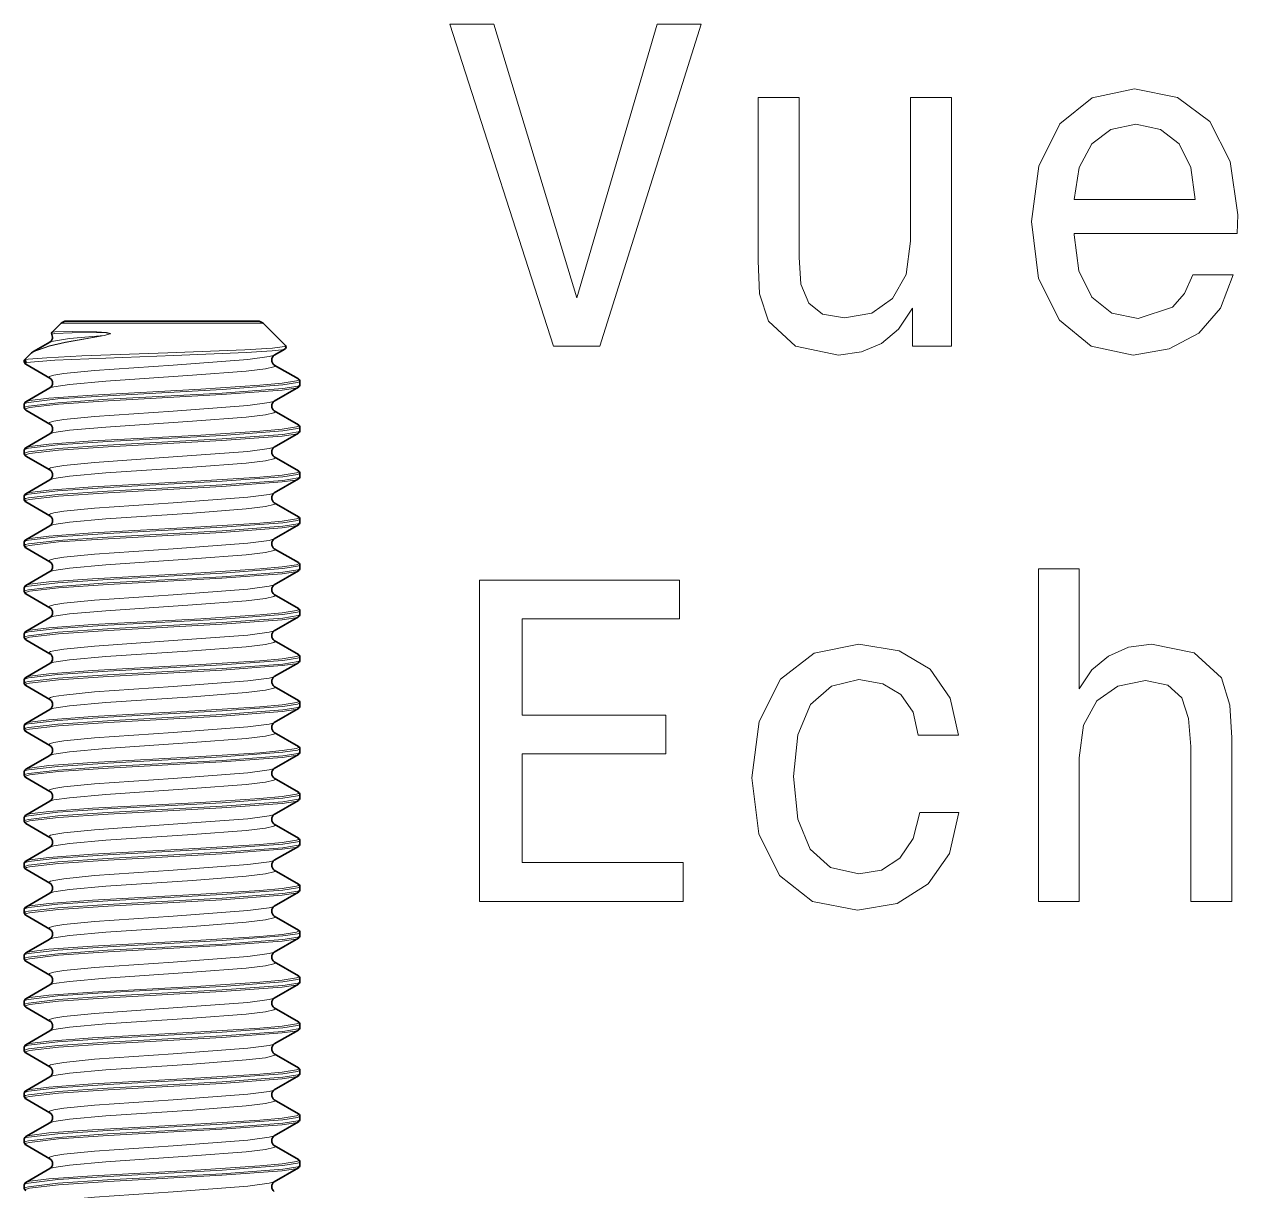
# Model space of a CAD drawing. Extents: x 327 to 941, y 153 to 765.
# Drawn here: x 565 to 578.21, y 165.99 to 178.69 of the extents above; entities that cross this region are included whole.
import ezdxf

# ---------------------------------------------------------------- set-up
doc = ezdxf.new("R2010")
doc.units = 0

msp = doc.modelspace()

# ---------------------------------------------------------------- linework, layer by layer
at = {"color": 7, "lineweight": 35, "ltscale": 0.04894}
msp.add_line((565.457, 175.458), (567.415, 175.458), dxfattribs=at)
at = {"color": 7, "lineweight": 35, "ltscale": 0.003191}
msp.add_line((567.415, 175.458), (567.543, 175.458), dxfattribs=at)
at = {"color": 7, "lineweight": 13, "ltscale": 3.12805e-05}
msp.add_line((565.3, 175.313), (565.3, 175.315), dxfattribs=at)
at = {"color": 7, "lineweight": 35, "ltscale": 0.003434}
msp.add_line((565.401, 175.434), (565.304, 175.337), dxfattribs=at)
at = {"color": 7, "lineweight": 13, "ltscale": 0.051595}
msp.add_line((565.401, 175.434), (567.465, 175.434), dxfattribs=at)
at = {"color": 7, "lineweight": 13, "ltscale": 0.003365}
msp.add_line((567.465, 175.434), (567.599, 175.434), dxfattribs=at)
at = {"color": 7, "lineweight": 35, "ltscale": 0.008616}
msp.add_line((567.599, 175.434), (567.843, 175.191), dxfattribs=at)
at = {"color": 7, "lineweight": 35, "ltscale": 0.005111}
msp.add_line((565.102, 175.127), (565.278, 175.23), dxfattribs=at)
at = {"color": 7, "lineweight": 13, "ltscale": 8.41182e-05}
msp.add_line((565.869, 175.303), (565.868, 175.3), dxfattribs=at)
at = {"color": 7, "lineweight": 35, "ltscale": 0.00255}
msp.add_line((565.072, 175.106), (565, 175.034), dxfattribs=at)
at = {"color": 7, "lineweight": 35, "ltscale": 0.00333}
msp.add_line((567.837, 175.154), (567.722, 175.087), dxfattribs=at)
at = {"color": 7, "lineweight": 35, "ltscale": 0.000492096}
msp.add_line((565, 175.034), (565, 175.014), dxfattribs=at)
at = {"color": 7, "lineweight": 35, "ltscale": 0.007572}
for p, q in [((565.016, 174.989), (565.278, 174.837)), ((565.016, 174.578), (565.278, 174.73)), ((565.016, 174.489), (565.278, 174.337)), ((565.016, 174.078), (565.278, 174.23)), ((565.016, 173.989), (565.278, 173.837)), ((565.016, 173.578), (565.278, 173.73)), ((565.016, 173.489), (565.278, 173.337)), ((565.016, 173.078), (565.278, 173.23)), ((565.016, 172.989), (565.278, 172.837)), ((565.016, 172.578), (565.278, 172.73)), ((565.016, 172.489), (565.278, 172.337)), ((565.016, 172.078), (565.278, 172.23)), ((565.016, 171.989), (565.278, 171.837)), ((565.016, 171.578), (565.278, 171.73)), ((565.016, 171.489), (565.278, 171.337)), ((565.016, 171.078), (565.278, 171.23)), ((565.016, 170.989), (565.278, 170.837)), ((565.016, 170.578), (565.278, 170.73)), ((565.016, 170.489), (565.278, 170.337)), ((565.016, 170.078), (565.278, 170.23)), ((565.016, 169.989), (565.278, 169.837)), ((565.016, 169.578), (565.278, 169.73)), ((565.016, 169.489), (565.278, 169.337)), ((565.016, 169.078), (565.278, 169.23)), ((565.016, 168.989), (565.278, 168.837)), ((565.016, 168.578), (565.278, 168.73)), ((565.016, 168.489), (565.278, 168.337)), ((565.016, 168.078), (565.278, 168.23)), ((565.016, 167.989), (565.278, 167.837)), ((565.016, 167.578), (565.278, 167.73)), ((565.016, 167.489), (565.278, 167.337)), ((565.016, 167.078), (565.278, 167.23)), ((565.016, 166.989), (565.278, 166.837)), ((565.016, 166.578), (565.278, 166.73)), ((565.016, 166.489), (565.278, 166.337)), ((565.016, 166.078), (565.278, 166.23))]:
    msp.add_line(p, q, dxfattribs=at)
at = {"color": 7, "lineweight": 35, "ltscale": 0.007571}
for p, q in [((567.984, 174.828), (567.722, 174.98)), ((567.984, 174.328), (567.722, 174.48)), ((567.984, 173.828), (567.722, 173.98)), ((567.984, 173.328), (567.722, 173.48)), ((567.984, 172.828), (567.722, 172.98)), ((567.984, 172.328), (567.722, 172.48)), ((567.984, 171.828), (567.722, 171.98)), ((567.984, 171.328), (567.722, 171.48)), ((567.984, 170.828), (567.722, 170.98)), ((567.984, 170.328), (567.722, 170.48)), ((567.984, 169.828), (567.722, 169.98)), ((567.984, 169.328), (567.722, 169.48)), ((567.984, 168.828), (567.722, 168.98)), ((567.984, 168.328), (567.722, 168.48)), ((567.984, 167.828), (567.722, 167.98)), ((567.984, 167.328), (567.722, 167.48)), ((567.984, 166.828), (567.722, 166.98)), ((567.984, 166.328), (567.722, 166.48))]:
    msp.add_line(p, q, dxfattribs=at)
at = {"color": 7, "lineweight": 35, "ltscale": 0.000986481}
for p, q in [((568, 174.803), (568, 174.764)), ((565, 174.553), (565, 174.514)), ((568, 174.303), (568, 174.264)), ((565, 174.053), (565, 174.014)), ((568, 173.803), (568, 173.764)), ((565, 173.553), (565, 173.514)), ((568, 173.303), (568, 173.264)), ((565, 173.053), (565, 173.014)), ((568, 172.803), (568, 172.764)), ((565, 172.553), (565, 172.514)), ((568, 172.303), (568, 172.264)), ((565, 172.053), (565, 172.014)), ((568, 171.803), (568, 171.764)), ((565, 171.553), (565, 171.514)), ((568, 171.303), (568, 171.264)), ((565, 171.053), (565, 171.014)), ((568, 170.803), (568, 170.764)), ((565, 170.553), (565, 170.514)), ((568, 170.303), (568, 170.264)), ((565, 170.053), (565, 170.014)), ((568, 169.803), (568, 169.764)), ((565, 169.553), (565, 169.514)), ((568, 169.303), (568, 169.264)), ((565, 169.053), (565, 169.014)), ((568, 168.803), (568, 168.764)), ((565, 168.553), (565, 168.514)), ((568, 168.303), (568, 168.264)), ((565, 168.053), (565, 168.014)), ((568, 167.803), (568, 167.764)), ((565, 167.553), (565, 167.514)), ((568, 167.303), (568, 167.264)), ((565, 167.053), (565, 167.014)), ((568, 166.803), (568, 166.764)), ((565, 166.553), (565, 166.514)), ((568, 166.303), (568, 166.264)), ((565, 166.053), (565, 166.014))]:
    msp.add_line(p, q, dxfattribs=at)
at = {"color": 7, "lineweight": 35, "ltscale": 0.00757}
for p, q in [((567.984, 174.739), (567.722, 174.587)), ((567.984, 174.239), (567.722, 174.087)), ((567.984, 173.739), (567.722, 173.587)), ((567.984, 173.239), (567.722, 173.087)), ((567.984, 172.739), (567.722, 172.587)), ((567.984, 172.239), (567.722, 172.087)), ((567.984, 171.739), (567.722, 171.587)), ((567.984, 171.239), (567.722, 171.087)), ((567.984, 170.739), (567.722, 170.587)), ((567.984, 170.239), (567.722, 170.087)), ((567.984, 169.739), (567.722, 169.587)), ((567.984, 169.239), (567.722, 169.087)), ((567.984, 168.739), (567.722, 168.587)), ((567.984, 168.239), (567.722, 168.087)), ((567.984, 167.739), (567.722, 167.587)), ((567.984, 167.239), (567.722, 167.087)), ((567.984, 166.739), (567.722, 166.587)), ((567.984, 166.239), (567.722, 166.087))]:
    msp.add_line(p, q, dxfattribs=at)
at = {"color": 7, "lineweight": 13}
for points in [[(571.892, 178.69), (571.014, 175.71), (570.112, 178.69), (569.632, 178.69), (570.762, 175.185), (571.266, 175.185), (572.371, 178.69)], [(576.431, 176.411), (578.206, 176.411), (578.211, 176.617), (578.13, 177.197), (577.908, 177.631), (577.555, 177.893), (577.086, 177.989), (576.627, 177.888), (576.274, 177.606), (576.047, 177.147), (575.967, 176.542), (576.042, 175.922), (576.269, 175.468), (576.617, 175.185), (577.071, 175.089), (577.465, 175.155), (577.787, 175.326), (578.024, 175.599), (578.16, 175.962), (577.722, 175.962), (577.631, 175.76), (577.5, 175.609), (577.127, 175.488), (576.839, 175.543), (576.622, 175.72), (576.481, 176.007), (576.431, 176.396)], [(575.094, 177.893), (574.65, 177.893), (574.65, 176.33), (574.6, 175.967), (574.454, 175.705), (574.227, 175.543), (573.929, 175.493), (573.692, 175.533), (573.541, 175.654), (573.455, 175.861), (573.435, 176.154), (573.435, 177.893), (572.991, 177.893), (572.991, 176.113), (573.006, 175.755), (573.102, 175.458), (573.395, 175.185), (573.864, 175.089), (574.116, 175.125), (574.333, 175.215), (574.519, 175.372), (574.671, 175.599), (574.671, 175.185), (575.094, 175.185)], [(576.431, 176.784), (576.486, 177.132), (576.622, 177.389), (576.829, 177.545), (577.101, 177.601), (577.369, 177.545), (577.575, 177.389), (577.702, 177.132), (577.747, 176.784)], [(576.042, 169.138), (576.486, 169.138), (576.486, 170.702), (576.531, 171.06), (576.678, 171.322), (576.905, 171.483), (577.207, 171.544), (577.449, 171.494), (577.601, 171.357), (577.676, 171.13), (577.702, 170.828), (577.702, 169.138), (578.145, 169.138), (578.145, 170.919), (578.125, 171.277), (578.034, 171.574), (577.737, 171.847), (577.273, 171.942), (577.021, 171.907), (576.804, 171.811), (576.622, 171.66), (576.486, 171.453), (576.486, 172.759), (576.042, 172.759)], [(569.955, 169.138), (572.174, 169.138), (572.174, 169.562), (570.419, 169.562), (570.419, 170.747), (571.983, 170.747), (571.983, 171.166), (570.419, 171.166), (570.419, 172.215), (572.134, 172.215), (572.134, 172.638), (569.955, 172.638)], [(574.731, 170.949), (575.17, 170.949), (575.079, 171.352), (574.862, 171.67), (574.524, 171.867), (574.086, 171.942), (573.601, 171.842), (573.233, 171.559), (573.001, 171.1), (572.921, 170.485), (572.996, 169.875), (573.223, 169.421), (573.581, 169.138), (574.07, 169.043), (574.504, 169.118), (574.842, 169.33), (575.074, 169.663), (575.175, 170.107), (574.751, 170.107), (574.676, 169.824), (574.534, 169.612), (574.333, 169.481), (574.086, 169.441), (573.778, 169.507), (573.556, 169.708), (573.42, 170.036), (573.374, 170.5), (573.42, 170.954), (573.561, 171.282), (573.788, 171.483), (574.086, 171.554), (574.348, 171.509), (574.544, 171.393), (574.676, 171.201)]]:
    msp.add_lwpolyline(points, close=True, dxfattribs=at)
for points in [[(565.3, 175.315), (565.301, 175.315), (565.304, 175.317), (565.329, 175.322), (565.521, 175.332)], [(565.304, 175.337), (565.308, 175.339), (565.331, 175.342), (565.526, 175.346)], [(565.521, 175.332), (565.787, 175.333), (565.892, 175.329), (565.936, 175.321), (565.936, 175.32), (565.936, 175.319), (565.936, 175.318), (565.869, 175.303)], [(565.526, 175.346), (565.79, 175.341), (565.894, 175.333), (565.937, 175.322), (565.936, 175.318), (565.868, 175.3)], [(565.868, 175.3), (565.446, 175.225), (565.272, 175.185), (565.097, 175.124), (565.072, 175.106)], [(565.869, 175.303), (565.45, 175.228), (565.276, 175.189), (565.102, 175.127)], [(565.869, 175.303), (565.493, 175.27), (565.296, 175.237), (565.278, 175.23)], [(567.843, 175.191), (567.844, 175.189), (567.844, 175.188), (567.842, 175.186), (567.833, 175.182), (567.701, 175.165)], [(567.701, 175.165), (567.4, 175.147), (566.564, 175.114), (565.626, 175.079), (565.245, 175.06), (565.041, 175.043), (565.009, 175.037), (565.001, 175.034)], [(567.698, 175.134), (567.415, 175.117), (566.629, 175.085), (565.333, 175.033), (565.025, 175.008)], [(567.722, 175.087), (567.709, 175.082), (567.667, 175.071), (567.435, 175.04), (566.62, 174.979), (565.763, 174.92), (565.43, 174.887), (565.321, 174.869), (565.287, 174.859), (565.276, 174.854), (565.273, 174.85), (565.271, 174.849), (565.271, 174.846)], [(567.729, 174.971), (567.728, 174.967), (567.726, 174.965), (567.717, 174.96), (567.626, 174.938), (567.415, 174.913), (566.832, 174.868), (565.887, 174.805), (565.491, 174.769), (565.32, 174.744), (565.278, 174.73)], [(567.807, 174.781), (567.964, 174.806), (567.985, 174.814), (567.989, 174.817), (567.99, 174.819), (567.99, 174.821)], [(567.816, 174.763), (567.974, 174.788), (567.995, 174.797), (567.999, 174.8), (568, 174.801), (568, 174.803)], [(565, 174.553), (565.001, 174.555), (565.002, 174.557), (565.005, 174.56), (565.014, 174.564), (565.045, 174.573), (565.365, 174.61), (565.908, 174.646), (567.156, 174.714), (567.816, 174.763)], [(565, 174.514), (565.001, 174.516), (565.002, 174.517), (565.005, 174.52), (565.014, 174.525), (565.045, 174.533), (565.364, 174.57), (565.907, 174.607), (567.155, 174.675), (567.816, 174.724)], [(565.01, 174.497), (565.011, 174.499), (565.012, 174.5), (565.015, 174.503), (565.024, 174.507), (565.055, 174.516), (565.372, 174.553), (565.912, 174.589), (567.152, 174.658), (567.808, 174.707)], [(565.016, 174.578), (565.027, 174.583), (565.062, 174.592), (565.268, 174.618), (565.744, 174.653), (566.922, 174.718), (567.565, 174.759), (567.807, 174.781)], [(567.984, 174.739), (567.951, 174.728), (567.808, 174.707)], [(568, 174.764), (568, 174.762), (567.998, 174.76), (567.994, 174.757), (567.981, 174.751), (567.816, 174.724)], [(567.722, 174.587), (567.709, 174.582), (567.667, 174.571), (567.435, 174.54), (566.62, 174.479), (565.763, 174.42), (565.43, 174.387), (565.321, 174.369), (565.287, 174.359), (565.276, 174.354), (565.273, 174.35), (565.271, 174.349), (565.271, 174.346)], [(567.729, 174.471), (567.728, 174.467), (567.726, 174.465), (567.717, 174.46), (567.626, 174.438), (567.415, 174.413), (566.832, 174.368), (565.887, 174.305), (565.491, 174.269), (565.32, 174.244), (565.278, 174.23)], [(565, 174.053), (565.001, 174.055), (565.002, 174.057), (565.005, 174.06), (565.014, 174.064), (565.045, 174.073), (565.365, 174.11), (565.908, 174.146), (567.156, 174.214), (567.816, 174.263)], [(565.016, 174.078), (565.027, 174.083), (565.062, 174.092), (565.268, 174.118), (565.744, 174.153), (566.922, 174.218), (567.565, 174.259), (567.807, 174.281)], [(567.807, 174.281), (567.964, 174.306), (567.985, 174.314), (567.989, 174.317), (567.99, 174.319), (567.99, 174.321)], [(567.816, 174.263), (567.974, 174.288), (567.995, 174.297), (567.999, 174.3), (568, 174.301), (568, 174.303)], [(568, 174.264), (568, 174.262), (567.998, 174.26), (567.994, 174.257), (567.981, 174.251), (567.816, 174.224)], [(565, 174.014), (565.001, 174.016), (565.002, 174.017), (565.005, 174.02), (565.014, 174.025), (565.045, 174.033), (565.364, 174.07), (565.907, 174.107), (567.155, 174.175), (567.816, 174.224)], [(565.01, 173.997), (565.011, 173.999), (565.012, 174), (565.015, 174.003), (565.024, 174.007), (565.055, 174.016), (565.372, 174.053), (565.912, 174.089), (567.152, 174.158), (567.808, 174.207)], [(567.984, 174.239), (567.951, 174.228), (567.808, 174.207)], [(567.722, 174.087), (567.709, 174.082), (567.667, 174.071), (567.435, 174.04), (566.62, 173.979), (565.763, 173.92), (565.43, 173.887), (565.321, 173.869), (565.287, 173.859), (565.276, 173.854), (565.273, 173.85), (565.271, 173.849), (565.271, 173.846)], [(567.729, 173.971), (567.728, 173.967), (567.726, 173.965), (567.717, 173.96), (567.626, 173.938), (567.415, 173.913), (566.832, 173.868), (565.887, 173.805), (565.491, 173.769), (565.32, 173.744), (565.278, 173.73)], [(565, 173.553), (565.001, 173.555), (565.002, 173.557), (565.005, 173.56), (565.014, 173.564), (565.045, 173.573), (565.365, 173.61), (565.908, 173.646), (567.156, 173.714), (567.816, 173.763)], [(565.016, 173.578), (565.027, 173.583), (565.062, 173.592), (565.268, 173.618), (565.744, 173.653), (566.922, 173.718), (567.565, 173.759), (567.807, 173.781)], [(567.807, 173.781), (567.964, 173.806), (567.985, 173.814), (567.989, 173.817), (567.99, 173.819), (567.99, 173.821)], [(567.984, 173.739), (567.951, 173.728), (567.808, 173.707)], [(567.816, 173.763), (567.974, 173.788), (567.995, 173.797), (567.999, 173.8), (568, 173.801), (568, 173.803)], [(568, 173.764), (568, 173.762), (567.998, 173.76), (567.994, 173.757), (567.981, 173.751), (567.816, 173.724)], [(565, 173.514), (565.001, 173.516), (565.002, 173.517), (565.005, 173.52), (565.014, 173.525), (565.045, 173.533), (565.364, 173.57), (565.907, 173.607), (567.155, 173.675), (567.816, 173.724)], [(565.01, 173.497), (565.011, 173.499), (565.012, 173.5), (565.015, 173.503), (565.024, 173.507), (565.055, 173.516), (565.372, 173.553), (565.912, 173.589), (567.152, 173.658), (567.808, 173.707)], [(567.722, 173.587), (567.709, 173.582), (567.667, 173.571), (567.435, 173.54), (566.62, 173.479), (565.763, 173.42), (565.43, 173.387), (565.321, 173.369), (565.287, 173.359), (565.276, 173.354), (565.273, 173.35), (565.271, 173.349), (565.271, 173.346)], [(567.729, 173.471), (567.728, 173.467), (567.726, 173.465), (567.717, 173.46), (567.626, 173.438), (567.415, 173.413), (566.832, 173.368), (565.887, 173.305), (565.491, 173.269), (565.32, 173.244), (565.278, 173.23)], [(565, 173.053), (565.001, 173.055), (565.002, 173.057), (565.005, 173.06), (565.014, 173.064), (565.045, 173.073), (565.365, 173.11), (565.908, 173.146), (567.156, 173.214), (567.816, 173.263)], [(565, 173.014), (565.001, 173.016), (565.002, 173.017), (565.005, 173.02), (565.014, 173.025), (565.045, 173.033), (565.364, 173.07), (565.907, 173.107), (567.155, 173.175), (567.816, 173.224)], [(565.01, 172.997), (565.011, 172.999), (565.012, 173), (565.015, 173.003), (565.024, 173.007), (565.055, 173.016), (565.372, 173.053), (565.912, 173.089), (567.152, 173.158), (567.808, 173.207)], [(565.016, 173.078), (565.027, 173.083), (565.062, 173.092), (565.268, 173.118), (565.744, 173.153), (566.922, 173.218), (567.565, 173.259), (567.807, 173.281)], [(567.807, 173.281), (567.964, 173.306), (567.985, 173.314), (567.989, 173.317), (567.99, 173.319), (567.99, 173.321)], [(567.984, 173.239), (567.951, 173.228), (567.808, 173.207)], [(567.816, 173.263), (567.974, 173.288), (567.995, 173.297), (567.999, 173.3), (568, 173.301), (568, 173.303)], [(568, 173.264), (568, 173.262), (567.998, 173.26), (567.994, 173.257), (567.981, 173.251), (567.816, 173.224)], [(567.722, 173.087), (567.709, 173.082), (567.667, 173.071), (567.435, 173.04), (566.62, 172.979), (565.763, 172.92), (565.43, 172.887), (565.321, 172.869), (565.287, 172.859), (565.276, 172.854), (565.273, 172.85), (565.271, 172.849), (565.271, 172.846)], [(567.729, 172.971), (567.728, 172.967), (567.726, 172.965), (567.717, 172.96), (567.626, 172.938), (567.415, 172.913), (566.832, 172.868), (565.887, 172.805), (565.491, 172.769), (565.32, 172.744), (565.278, 172.73)], [(567.807, 172.781), (567.964, 172.806), (567.985, 172.814), (567.989, 172.817), (567.99, 172.819), (567.99, 172.821)], [(567.816, 172.763), (567.974, 172.788), (567.995, 172.797), (567.999, 172.8), (568, 172.801), (568, 172.803)], [(565, 172.553), (565.001, 172.555), (565.002, 172.557), (565.005, 172.56), (565.014, 172.564), (565.045, 172.573), (565.365, 172.61), (565.908, 172.646), (567.156, 172.714), (567.816, 172.763)], [(565, 172.514), (565.001, 172.516), (565.002, 172.517), (565.005, 172.52), (565.014, 172.525), (565.045, 172.533), (565.364, 172.57), (565.907, 172.607), (567.155, 172.675), (567.816, 172.724)], [(565.01, 172.497), (565.011, 172.499), (565.012, 172.5), (565.015, 172.503), (565.024, 172.507), (565.055, 172.516), (565.372, 172.553), (565.912, 172.589), (567.152, 172.658), (567.808, 172.707)], [(565.016, 172.578), (565.027, 172.583), (565.062, 172.592), (565.268, 172.618), (565.744, 172.653), (566.922, 172.718), (567.565, 172.759), (567.807, 172.781)], [(567.984, 172.739), (567.951, 172.728), (567.808, 172.707)], [(568, 172.764), (568, 172.762), (567.998, 172.76), (567.994, 172.757), (567.981, 172.751), (567.816, 172.724)], [(567.722, 172.587), (567.709, 172.582), (567.667, 172.571), (567.435, 172.54), (566.62, 172.479), (565.763, 172.42), (565.43, 172.387), (565.321, 172.369), (565.287, 172.359), (565.276, 172.354), (565.273, 172.35), (565.271, 172.349), (565.271, 172.346)], [(567.729, 172.471), (567.728, 172.467), (567.726, 172.465), (567.717, 172.46), (567.626, 172.438), (567.415, 172.413), (566.832, 172.368), (565.887, 172.305), (565.491, 172.269), (565.32, 172.244), (565.278, 172.23)], [(565.016, 172.078), (565.027, 172.083), (565.062, 172.092), (565.268, 172.118), (565.744, 172.153), (566.922, 172.218), (567.565, 172.259), (567.807, 172.281)], [(567.807, 172.281), (567.964, 172.306), (567.985, 172.314), (567.989, 172.317), (567.99, 172.319), (567.99, 172.321)], [(567.816, 172.263), (567.974, 172.288), (567.995, 172.297), (567.999, 172.3), (568, 172.301), (568, 172.303)], [(565, 172.053), (565.001, 172.055), (565.002, 172.057), (565.005, 172.06), (565.014, 172.064), (565.045, 172.073), (565.365, 172.11), (565.908, 172.146), (567.156, 172.214), (567.816, 172.263)], [(565, 172.014), (565.001, 172.016), (565.002, 172.017), (565.005, 172.02), (565.014, 172.025), (565.045, 172.033), (565.364, 172.07), (565.907, 172.107), (567.155, 172.175), (567.816, 172.224)], [(565.01, 171.997), (565.011, 171.999), (565.012, 172), (565.015, 172.003), (565.024, 172.007), (565.055, 172.016), (565.372, 172.053), (565.912, 172.089), (567.152, 172.158), (567.808, 172.207)], [(567.984, 172.239), (567.951, 172.228), (567.808, 172.207)], [(568, 172.264), (568, 172.262), (567.998, 172.26), (567.994, 172.257), (567.981, 172.251), (567.816, 172.224)], [(567.722, 172.087), (567.709, 172.082), (567.667, 172.071), (567.435, 172.04), (566.62, 171.979), (565.763, 171.92), (565.43, 171.887), (565.321, 171.869), (565.287, 171.859), (565.276, 171.854), (565.273, 171.85), (565.271, 171.849), (565.271, 171.846)], [(567.729, 171.971), (567.728, 171.967), (567.726, 171.965), (567.717, 171.96), (567.626, 171.938), (567.415, 171.913), (566.832, 171.868), (565.887, 171.805), (565.491, 171.769), (565.32, 171.744), (565.278, 171.73)], [(565, 171.553), (565.001, 171.555), (565.002, 171.557), (565.005, 171.56), (565.014, 171.564), (565.045, 171.573), (565.365, 171.61), (565.908, 171.646), (567.156, 171.714), (567.816, 171.763)], [(565.016, 171.578), (565.027, 171.583), (565.062, 171.592), (565.268, 171.618), (565.744, 171.653), (566.922, 171.718), (567.565, 171.759), (567.807, 171.781)], [(567.807, 171.781), (567.964, 171.806), (567.985, 171.814), (567.989, 171.817), (567.99, 171.819), (567.99, 171.821)], [(567.816, 171.763), (567.974, 171.788), (567.995, 171.797), (567.999, 171.8), (568, 171.801), (568, 171.803)], [(568, 171.764), (568, 171.762), (567.998, 171.76), (567.994, 171.757), (567.981, 171.751), (567.816, 171.724)], [(565, 171.514), (565.001, 171.516), (565.002, 171.517), (565.005, 171.52), (565.014, 171.525), (565.045, 171.533), (565.364, 171.57), (565.907, 171.607), (567.155, 171.675), (567.816, 171.724)], [(565.01, 171.497), (565.011, 171.499), (565.012, 171.5), (565.015, 171.503), (565.024, 171.507), (565.055, 171.516), (565.372, 171.553), (565.912, 171.589), (567.152, 171.658), (567.808, 171.707)], [(567.984, 171.739), (567.951, 171.728), (567.808, 171.707)], [(567.722, 171.587), (567.709, 171.582), (567.667, 171.571), (567.435, 171.54), (566.62, 171.479), (565.763, 171.42), (565.43, 171.387), (565.321, 171.369), (565.287, 171.359), (565.276, 171.354), (565.273, 171.35), (565.271, 171.349), (565.271, 171.346)], [(567.729, 171.471), (567.728, 171.467), (567.726, 171.465), (567.717, 171.46), (567.626, 171.438), (567.415, 171.413), (566.832, 171.368), (565.887, 171.305), (565.491, 171.269), (565.32, 171.244), (565.278, 171.23)], [(565, 171.053), (565.001, 171.055), (565.002, 171.057), (565.005, 171.06), (565.014, 171.064), (565.045, 171.073), (565.365, 171.11), (565.908, 171.146), (567.156, 171.214), (567.816, 171.263)], [(565, 171.014), (565.001, 171.016), (565.002, 171.017), (565.005, 171.02), (565.014, 171.025), (565.045, 171.033), (565.364, 171.07), (565.907, 171.107), (567.155, 171.175), (567.816, 171.224)], [(565.016, 171.078), (565.027, 171.083), (565.062, 171.092), (565.268, 171.118), (565.744, 171.153), (566.922, 171.218), (567.565, 171.259), (567.807, 171.281)], [(567.807, 171.281), (567.964, 171.306), (567.985, 171.314), (567.989, 171.317), (567.99, 171.319), (567.99, 171.321)], [(567.984, 171.239), (567.951, 171.228), (567.808, 171.207)], [(567.816, 171.263), (567.974, 171.288), (567.995, 171.297), (567.999, 171.3), (568, 171.301), (568, 171.303)], [(568, 171.264), (568, 171.262), (567.998, 171.26), (567.994, 171.257), (567.981, 171.251), (567.816, 171.224)], [(565.01, 170.997), (565.011, 170.999), (565.012, 171), (565.015, 171.003), (565.024, 171.007), (565.055, 171.016), (565.372, 171.053), (565.912, 171.089), (567.152, 171.158), (567.808, 171.207)], [(567.722, 171.087), (567.709, 171.082), (567.667, 171.071), (567.435, 171.04), (566.62, 170.979), (565.763, 170.92), (565.43, 170.887), (565.321, 170.869), (565.287, 170.859), (565.276, 170.854), (565.273, 170.85), (565.271, 170.849), (565.271, 170.846)], [(567.729, 170.971), (567.728, 170.967), (567.726, 170.965), (567.717, 170.96), (567.626, 170.938), (567.415, 170.913), (566.832, 170.868), (565.887, 170.805), (565.491, 170.769), (565.32, 170.744), (565.278, 170.73)], [(567.807, 170.781), (567.964, 170.806), (567.985, 170.814), (567.989, 170.817), (567.99, 170.819), (567.99, 170.821)], [(565, 170.553), (565.001, 170.555), (565.002, 170.557), (565.005, 170.56), (565.014, 170.564), (565.045, 170.573), (565.365, 170.61), (565.908, 170.646), (567.156, 170.714), (567.816, 170.763)], [(565, 170.514), (565.001, 170.516), (565.002, 170.517), (565.005, 170.52), (565.014, 170.525), (565.045, 170.533), (565.364, 170.57), (565.907, 170.607), (567.155, 170.675), (567.816, 170.724)], [(565.01, 170.497), (565.011, 170.499), (565.012, 170.5), (565.015, 170.503), (565.024, 170.507), (565.055, 170.516), (565.372, 170.553), (565.912, 170.589), (567.152, 170.658), (567.808, 170.707)], [(565.016, 170.578), (565.027, 170.583), (565.062, 170.592), (565.268, 170.618), (565.744, 170.653), (566.922, 170.718), (567.565, 170.759), (567.807, 170.781)], [(567.984, 170.739), (567.951, 170.728), (567.808, 170.707)], [(567.816, 170.763), (567.974, 170.788), (567.995, 170.797), (567.999, 170.8), (568, 170.801), (568, 170.803)], [(568, 170.764), (568, 170.762), (567.998, 170.76), (567.994, 170.757), (567.981, 170.751), (567.816, 170.724)], [(567.722, 170.587), (567.709, 170.582), (567.667, 170.571), (567.435, 170.54), (566.62, 170.479), (565.763, 170.42), (565.43, 170.387), (565.321, 170.369), (565.287, 170.359), (565.276, 170.354), (565.273, 170.35), (565.271, 170.349), (565.271, 170.346)], [(567.729, 170.471), (567.728, 170.467), (567.726, 170.465), (567.717, 170.46), (567.626, 170.438), (567.415, 170.413), (566.832, 170.368), (565.887, 170.305), (565.491, 170.269), (565.32, 170.244), (565.278, 170.23)], [(567.807, 170.281), (567.964, 170.306), (567.985, 170.314), (567.989, 170.317), (567.99, 170.319), (567.99, 170.321)], [(567.816, 170.263), (567.974, 170.288), (567.995, 170.297), (567.999, 170.3), (568, 170.301), (568, 170.303)], [(565, 170.053), (565.001, 170.055), (565.002, 170.057), (565.005, 170.06), (565.014, 170.064), (565.045, 170.073), (565.365, 170.11), (565.908, 170.146), (567.156, 170.214), (567.816, 170.263)], [(565, 170.014), (565.001, 170.016), (565.002, 170.017), (565.005, 170.02), (565.014, 170.025), (565.045, 170.033), (565.364, 170.07), (565.907, 170.107), (567.155, 170.175), (567.816, 170.224)], [(565.01, 169.997), (565.011, 169.999), (565.012, 170), (565.015, 170.003), (565.024, 170.007), (565.055, 170.016), (565.372, 170.053), (565.912, 170.089), (567.152, 170.158), (567.808, 170.207)], [(565.016, 170.078), (565.027, 170.083), (565.062, 170.092), (565.268, 170.118), (565.744, 170.153), (566.922, 170.218), (567.565, 170.259), (567.807, 170.281)], [(567.984, 170.239), (567.951, 170.228), (567.808, 170.207)], [(568, 170.264), (568, 170.262), (567.998, 170.26), (567.994, 170.257), (567.981, 170.251), (567.816, 170.224)], [(567.722, 170.087), (567.709, 170.082), (567.667, 170.071), (567.435, 170.04), (566.62, 169.979), (565.763, 169.92), (565.43, 169.887), (565.321, 169.869), (565.287, 169.859), (565.276, 169.854), (565.273, 169.85), (565.271, 169.849), (565.271, 169.846)], [(567.729, 169.971), (567.728, 169.967), (567.726, 169.965), (567.717, 169.96), (567.626, 169.938), (567.415, 169.913), (566.832, 169.868), (565.887, 169.805), (565.491, 169.769), (565.32, 169.744), (565.278, 169.73)], [(565, 169.553), (565.001, 169.555), (565.002, 169.557), (565.005, 169.56), (565.014, 169.564), (565.045, 169.573), (565.365, 169.61), (565.908, 169.646), (567.156, 169.714), (567.816, 169.763)], [(565.016, 169.578), (565.027, 169.583), (565.062, 169.592), (565.268, 169.618), (565.744, 169.653), (566.922, 169.718), (567.565, 169.759), (567.807, 169.781)], [(567.807, 169.781), (567.964, 169.806), (567.985, 169.814), (567.989, 169.817), (567.99, 169.819), (567.99, 169.821)], [(567.816, 169.763), (567.974, 169.788), (567.995, 169.797), (567.999, 169.8), (568, 169.801), (568, 169.803)], [(568, 169.764), (568, 169.762), (567.998, 169.76), (567.994, 169.757), (567.981, 169.751), (567.816, 169.724)], [(565, 169.514), (565.001, 169.516), (565.002, 169.517), (565.005, 169.52), (565.014, 169.525), (565.045, 169.533), (565.364, 169.57), (565.907, 169.607), (567.155, 169.675), (567.816, 169.724)], [(565.01, 169.497), (565.011, 169.499), (565.012, 169.5), (565.015, 169.503), (565.024, 169.507), (565.055, 169.516), (565.372, 169.553), (565.912, 169.589), (567.152, 169.658), (567.808, 169.707)], [(567.984, 169.739), (567.951, 169.728), (567.808, 169.707)], [(567.722, 169.587), (567.709, 169.582), (567.667, 169.571), (567.435, 169.54), (566.62, 169.479), (565.763, 169.42), (565.43, 169.387), (565.321, 169.369), (565.287, 169.359), (565.276, 169.354), (565.273, 169.35), (565.271, 169.349), (565.271, 169.346)], [(567.729, 169.471), (567.728, 169.467), (567.726, 169.465), (567.717, 169.46), (567.626, 169.438), (567.415, 169.413), (566.832, 169.368), (565.887, 169.305), (565.491, 169.269), (565.32, 169.244), (565.278, 169.23)], [(565, 169.053), (565.001, 169.055), (565.002, 169.057), (565.005, 169.06), (565.014, 169.064), (565.045, 169.073), (565.365, 169.11), (565.908, 169.146), (567.156, 169.214), (567.816, 169.263)], [(565.016, 169.078), (565.027, 169.083), (565.062, 169.092), (565.268, 169.118), (565.744, 169.153), (566.922, 169.218), (567.565, 169.259), (567.807, 169.281)], [(567.807, 169.281), (567.964, 169.306), (567.985, 169.314), (567.989, 169.317), (567.99, 169.319), (567.99, 169.321)], [(567.984, 169.239), (567.951, 169.228), (567.808, 169.207)], [(567.816, 169.263), (567.974, 169.288), (567.995, 169.297), (567.999, 169.3), (568, 169.301), (568, 169.303)], [(568, 169.264), (568, 169.262), (567.998, 169.26), (567.994, 169.257), (567.981, 169.251), (567.816, 169.224)], [(565, 169.014), (565.001, 169.016), (565.002, 169.017), (565.005, 169.02), (565.014, 169.025), (565.045, 169.033), (565.364, 169.07), (565.907, 169.107), (567.155, 169.175), (567.816, 169.224)], [(565.01, 168.997), (565.011, 168.999), (565.012, 169), (565.015, 169.003), (565.024, 169.007), (565.055, 169.016), (565.372, 169.053), (565.912, 169.089), (567.152, 169.158), (567.808, 169.207)], [(567.722, 169.087), (567.709, 169.082), (567.667, 169.071), (567.435, 169.04), (566.62, 168.979), (565.763, 168.92), (565.43, 168.887), (565.321, 168.869), (565.287, 168.859), (565.276, 168.854), (565.273, 168.85), (565.271, 168.849), (565.271, 168.846)], [(567.729, 168.971), (567.728, 168.967), (567.726, 168.965), (567.717, 168.96), (567.626, 168.938), (567.415, 168.913), (566.832, 168.868), (565.887, 168.805), (565.491, 168.769), (565.32, 168.744), (565.278, 168.73)], [(565, 168.553), (565.001, 168.555), (565.002, 168.557), (565.005, 168.56), (565.014, 168.564), (565.045, 168.573), (565.365, 168.61), (565.908, 168.646), (567.156, 168.714), (567.816, 168.763)], [(565, 168.514), (565.001, 168.516), (565.002, 168.517), (565.005, 168.52), (565.014, 168.525), (565.045, 168.533), (565.364, 168.57), (565.907, 168.607), (567.155, 168.675), (567.816, 168.724)], [(565.01, 168.497), (565.011, 168.499), (565.012, 168.5), (565.015, 168.503), (565.024, 168.507), (565.055, 168.516), (565.372, 168.553), (565.912, 168.589), (567.152, 168.658), (567.808, 168.707)], [(565.016, 168.578), (565.027, 168.583), (565.062, 168.592), (565.268, 168.618), (565.744, 168.653), (566.922, 168.718), (567.565, 168.759), (567.807, 168.781)], [(567.807, 168.781), (567.964, 168.806), (567.985, 168.814), (567.989, 168.817), (567.99, 168.819), (567.99, 168.821)], [(567.984, 168.739), (567.951, 168.728), (567.808, 168.707)], [(567.816, 168.763), (567.974, 168.788), (567.995, 168.797), (567.999, 168.8), (568, 168.801), (568, 168.803)], [(568, 168.764), (568, 168.762), (567.998, 168.76), (567.994, 168.757), (567.981, 168.751), (567.816, 168.724)], [(567.722, 168.587), (567.709, 168.582), (567.667, 168.571), (567.435, 168.54), (566.62, 168.479), (565.763, 168.42), (565.43, 168.387), (565.321, 168.369), (565.287, 168.359), (565.276, 168.354), (565.273, 168.35), (565.271, 168.349), (565.271, 168.346)], [(567.729, 168.471), (567.728, 168.467), (567.726, 168.465), (567.717, 168.46), (567.626, 168.438), (567.415, 168.413), (566.832, 168.368), (565.887, 168.305), (565.491, 168.269), (565.32, 168.244), (565.278, 168.23)], [(567.807, 168.281), (567.964, 168.306), (567.985, 168.314), (567.989, 168.317), (567.99, 168.319), (567.99, 168.321)], [(565, 168.053), (565.001, 168.055), (565.002, 168.057), (565.005, 168.06), (565.014, 168.064), (565.045, 168.073), (565.365, 168.11), (565.908, 168.146), (567.156, 168.214), (567.816, 168.263)], [(565, 168.014), (565.001, 168.016), (565.002, 168.017), (565.005, 168.02), (565.014, 168.025), (565.045, 168.033), (565.364, 168.07), (565.907, 168.107), (567.155, 168.175), (567.816, 168.224)], [(565.01, 167.997), (565.011, 167.999), (565.012, 168), (565.015, 168.003), (565.024, 168.007), (565.055, 168.016), (565.372, 168.053), (565.912, 168.089), (567.152, 168.158), (567.808, 168.207)], [(565.016, 168.078), (565.027, 168.083), (565.062, 168.092), (565.268, 168.118), (565.744, 168.153), (566.922, 168.218), (567.565, 168.259), (567.807, 168.281)], [(567.984, 168.239), (567.951, 168.228), (567.808, 168.207)], [(567.816, 168.263), (567.974, 168.288), (567.995, 168.297), (567.999, 168.3), (568, 168.301), (568, 168.303)], [(568, 168.264), (568, 168.262), (567.998, 168.26), (567.994, 168.257), (567.981, 168.251), (567.816, 168.224)], [(567.722, 168.087), (567.709, 168.082), (567.667, 168.071), (567.435, 168.04), (566.62, 167.979), (565.763, 167.92), (565.43, 167.887), (565.321, 167.869), (565.287, 167.859), (565.276, 167.854), (565.273, 167.85), (565.271, 167.849), (565.271, 167.846)], [(567.729, 167.971), (567.728, 167.967), (567.726, 167.965), (567.717, 167.96), (567.626, 167.938), (567.415, 167.913), (566.832, 167.868), (565.887, 167.805), (565.491, 167.769), (565.32, 167.744), (565.278, 167.73)], [(567.807, 167.781), (567.964, 167.806), (567.985, 167.814), (567.989, 167.817), (567.99, 167.819), (567.99, 167.821)], [(567.816, 167.763), (567.974, 167.788), (567.995, 167.797), (567.999, 167.8), (568, 167.801), (568, 167.803)], [(565, 167.553), (565.001, 167.555), (565.002, 167.557), (565.005, 167.56), (565.014, 167.564), (565.045, 167.573), (565.365, 167.61), (565.908, 167.646), (567.156, 167.714), (567.816, 167.763)], [(565, 167.514), (565.001, 167.516), (565.002, 167.517), (565.005, 167.52), (565.014, 167.525), (565.045, 167.533), (565.364, 167.57), (565.907, 167.607), (567.155, 167.675), (567.816, 167.724)], [(565.01, 167.497), (565.011, 167.499), (565.012, 167.5), (565.015, 167.503), (565.024, 167.507), (565.055, 167.516), (565.372, 167.553), (565.912, 167.589), (567.152, 167.658), (567.808, 167.707)], [(565.016, 167.578), (565.027, 167.583), (565.062, 167.592), (565.268, 167.618), (565.744, 167.653), (566.922, 167.718), (567.565, 167.759), (567.807, 167.781)], [(567.984, 167.739), (567.951, 167.728), (567.808, 167.707)], [(568, 167.764), (568, 167.762), (567.998, 167.76), (567.994, 167.757), (567.981, 167.751), (567.816, 167.724)], [(567.722, 167.587), (567.709, 167.582), (567.667, 167.571), (567.435, 167.54), (566.62, 167.479), (565.763, 167.42), (565.43, 167.387), (565.321, 167.369), (565.287, 167.359), (565.276, 167.354), (565.273, 167.35), (565.271, 167.349), (565.271, 167.346)], [(567.729, 167.471), (567.728, 167.467), (567.726, 167.465), (567.717, 167.46), (567.626, 167.438), (567.415, 167.413), (566.832, 167.368), (565.887, 167.305), (565.491, 167.269), (565.32, 167.244), (565.278, 167.23)], [(565, 167.053), (565.001, 167.055), (565.002, 167.057), (565.005, 167.06), (565.014, 167.064), (565.045, 167.073), (565.365, 167.11), (565.908, 167.146), (567.156, 167.214), (567.816, 167.263)], [(565.016, 167.078), (565.027, 167.083), (565.062, 167.092), (565.268, 167.118), (565.744, 167.153), (566.922, 167.218), (567.565, 167.259), (567.807, 167.281)], [(567.807, 167.281), (567.964, 167.306), (567.985, 167.314), (567.989, 167.317), (567.99, 167.319), (567.99, 167.321)], [(567.816, 167.263), (567.974, 167.288), (567.995, 167.297), (567.999, 167.3), (568, 167.301), (568, 167.303)], [(568, 167.264), (568, 167.262), (567.998, 167.26), (567.994, 167.257), (567.981, 167.251), (567.816, 167.224)], [(565, 167.014), (565.001, 167.016), (565.002, 167.017), (565.005, 167.02), (565.014, 167.025), (565.045, 167.033), (565.364, 167.07), (565.907, 167.107), (567.155, 167.175), (567.816, 167.224)], [(565.01, 166.997), (565.011, 166.999), (565.012, 167), (565.015, 167.003), (565.024, 167.007), (565.055, 167.016), (565.372, 167.053), (565.912, 167.089), (567.152, 167.158), (567.808, 167.207)], [(567.984, 167.239), (567.951, 167.228), (567.808, 167.207)], [(567.722, 167.087), (567.709, 167.082), (567.667, 167.071), (567.435, 167.04), (566.62, 166.979), (565.763, 166.92), (565.43, 166.887), (565.321, 166.869), (565.287, 166.859), (565.276, 166.854), (565.273, 166.85), (565.271, 166.849), (565.271, 166.846)], [(567.729, 166.971), (567.728, 166.967), (567.726, 166.965), (567.717, 166.96), (567.626, 166.938), (567.415, 166.913), (566.832, 166.868), (565.887, 166.805), (565.491, 166.769), (565.32, 166.744), (565.278, 166.73)], [(565, 166.553), (565.001, 166.555), (565.002, 166.557), (565.005, 166.56), (565.014, 166.564), (565.045, 166.573), (565.365, 166.61), (565.908, 166.646), (567.156, 166.714), (567.816, 166.763)], [(565.016, 166.578), (565.027, 166.583), (565.062, 166.592), (565.268, 166.618), (565.744, 166.653), (566.922, 166.718), (567.565, 166.759), (567.807, 166.781)], [(567.807, 166.781), (567.964, 166.806), (567.985, 166.814), (567.989, 166.817), (567.99, 166.819), (567.99, 166.821)], [(567.984, 166.739), (567.951, 166.728), (567.808, 166.707)], [(567.816, 166.763), (567.974, 166.788), (567.995, 166.797), (567.999, 166.8), (568, 166.801), (568, 166.803)], [(568, 166.764), (568, 166.762), (567.998, 166.76), (567.994, 166.757), (567.981, 166.751), (567.816, 166.724)], [(565, 166.514), (565.001, 166.516), (565.002, 166.517), (565.005, 166.52), (565.014, 166.525), (565.045, 166.533), (565.364, 166.57), (565.907, 166.607), (567.155, 166.675), (567.816, 166.724)], [(565.01, 166.497), (565.011, 166.499), (565.012, 166.5), (565.015, 166.503), (565.024, 166.507), (565.055, 166.516), (565.372, 166.553), (565.912, 166.589), (567.152, 166.658), (567.808, 166.707)], [(567.722, 166.587), (567.709, 166.582), (567.667, 166.571), (567.435, 166.54), (566.62, 166.479), (565.763, 166.42), (565.43, 166.387), (565.321, 166.369), (565.287, 166.359), (565.276, 166.354), (565.273, 166.35), (565.271, 166.349), (565.271, 166.346)], [(567.729, 166.471), (567.728, 166.467), (567.726, 166.465), (567.717, 166.46), (567.626, 166.438), (567.415, 166.413), (566.832, 166.368), (565.887, 166.305), (565.491, 166.269), (565.32, 166.244), (565.278, 166.23)], [(565, 166.053), (565.001, 166.055), (565.002, 166.057), (565.005, 166.06), (565.014, 166.064), (565.045, 166.073), (565.365, 166.11), (565.908, 166.146), (567.156, 166.214), (567.816, 166.263)], [(565, 166.014), (565.001, 166.016), (565.002, 166.017), (565.005, 166.02), (565.014, 166.025), (565.045, 166.033), (565.364, 166.07), (565.907, 166.107), (567.155, 166.175), (567.816, 166.224)], [(565.01, 165.997), (565.011, 165.999), (565.012, 166), (565.015, 166.003), (565.024, 166.007), (565.055, 166.016), (565.372, 166.053), (565.912, 166.089), (567.152, 166.158), (567.808, 166.207)], [(565.016, 166.078), (565.027, 166.083), (565.062, 166.092), (565.268, 166.118), (565.744, 166.153), (566.922, 166.218), (567.565, 166.259), (567.807, 166.281)], [(567.807, 166.281), (567.964, 166.306), (567.985, 166.314), (567.989, 166.317), (567.99, 166.319), (567.99, 166.321)], [(567.984, 166.239), (567.951, 166.228), (567.808, 166.207)], [(567.816, 166.263), (567.974, 166.288), (567.995, 166.297), (567.999, 166.3), (568, 166.301), (568, 166.303)], [(568, 166.264), (568, 166.262), (567.998, 166.26), (567.994, 166.257), (567.981, 166.251), (567.816, 166.224)], [(567.722, 166.087), (567.709, 166.082), (567.667, 166.071), (567.435, 166.04), (566.62, 165.979), (565.763, 165.92), (565.43, 165.887), (565.321, 165.869), (565.287, 165.859), (565.276, 165.854), (565.273, 165.85), (565.271, 165.849), (565.271, 165.846)]]:
    msp.add_lwpolyline(points, dxfattribs=at)
at = {"color": 7, "lineweight": 35}
for centre, radius, start, end in [((565.457, 175.378), 0.08, 90.0045, 134.9955), ((567.543, 175.378), 0.08, 45.0045, 89.9955), ((565.318, 175.322), 0.0208, 134.8956, 206.3948), ((565.24, 175.284), 0.0665, 359.9933, 26.5108), ((565.244, 175.283), 0.0632, 303.5502, 0.9156), ((567.827, 175.175), 0.0228, 296.3386, 44.6753), ((565.171, 175.001), 0.144, 118.9812, 133.4924), ((567.757, 175.035), 0.0632, 123.5256, 180.918), ((565.029, 175.016), 0.0291, 183.4184, 244.5658), ((565.002, 175.018), 0.0153, 28.0942, 95.1331), ((565.036, 175.025), 0.0202, 180.306, 239.6611), ((567.757, 175.033), 0.0632, 179.082, 236.4744), ((565.244, 174.785), 0.0632, 359.082, 56.4744), ((565.244, 174.783), 0.0632, 303.5256, 0.918), ((567.971, 174.802), 0.0291, 3.41, 64.5267), ((567.971, 174.766), 0.0291, 295.4342, 356.5816), ((565.029, 174.552), 0.0291, 115.4728, 176.5906), ((567.757, 174.535), 0.0632, 123.5255, 180.918), ((567.757, 174.533), 0.0632, 179.082, 236.4744), ((565.029, 174.516), 0.0291, 183.4184, 244.5658), ((565.244, 174.285), 0.0632, 359.082, 56.4744), ((565.244, 174.283), 0.0632, 303.5256, 0.918), ((567.971, 174.302), 0.0291, 3.4094, 64.5272), ((567.971, 174.266), 0.0291, 295.4342, 356.5816), ((565.029, 174.052), 0.0291, 115.4728, 176.5906), ((565.029, 174.016), 0.0291, 183.4184, 244.5658), ((567.757, 174.035), 0.0632, 123.5255, 180.918), ((567.757, 174.033), 0.0632, 179.082, 236.4744), ((565.244, 173.785), 0.0632, 359.082, 56.4744), ((565.244, 173.783), 0.0632, 303.5256, 0.918), ((567.971, 173.802), 0.0291, 3.4094, 64.5272), ((567.971, 173.766), 0.0291, 295.4342, 356.5816), ((565.029, 173.552), 0.0291, 115.4728, 176.5906), ((565.029, 173.516), 0.0291, 183.4184, 244.5658), ((567.757, 173.535), 0.0632, 123.5256, 180.918), ((567.757, 173.533), 0.0632, 179.082, 236.4745), ((565.244, 173.285), 0.0632, 359.082, 56.4745), ((565.244, 173.283), 0.0632, 303.5256, 0.918), ((567.971, 173.302), 0.0291, 3.4094, 64.5272), ((567.971, 173.266), 0.0291, 295.4342, 356.5816), ((565.029, 173.052), 0.0291, 115.4728, 176.5906), ((567.757, 173.035), 0.0632, 123.5256, 180.918), ((565.029, 173.016), 0.0291, 183.4184, 244.5658), ((567.757, 173.033), 0.0632, 179.082, 236.4745), ((565.244, 172.785), 0.0632, 359.082, 56.4744), ((567.971, 172.802), 0.0291, 3.4094, 64.5272), ((565.244, 172.783), 0.0632, 303.5256, 0.918), ((567.971, 172.766), 0.0291, 295.4342, 356.5816), ((565.029, 172.552), 0.0291, 115.4728, 176.5906), ((567.757, 172.535), 0.0632, 123.5256, 180.918), ((565.029, 172.516), 0.0291, 183.4184, 244.5658), ((567.757, 172.533), 0.0632, 179.082, 236.4745), ((565.244, 172.285), 0.0632, 359.082, 56.4744), ((565.244, 172.283), 0.0632, 303.5256, 0.918), ((567.971, 172.302), 0.0291, 3.4094, 64.5272), ((567.971, 172.266), 0.0291, 295.4342, 356.5816), ((565.029, 172.052), 0.0291, 115.4728, 176.5906), ((565.029, 172.016), 0.0291, 183.4184, 244.5658), ((567.757, 172.035), 0.0632, 123.5256, 180.918), ((567.757, 172.033), 0.0632, 179.082, 236.4745), ((565.244, 171.785), 0.0632, 359.082, 56.4745), ((565.244, 171.783), 0.0632, 303.5255, 0.918), ((567.971, 171.802), 0.0291, 3.4094, 64.5272), ((567.971, 171.766), 0.0291, 295.4342, 356.5816), ((565.029, 171.552), 0.0291, 115.4728, 176.5906), ((565.029, 171.516), 0.0291, 183.4184, 244.5658), ((567.757, 171.535), 0.0632, 123.5255, 180.918), ((567.757, 171.533), 0.0632, 179.082, 236.4744), ((565.244, 171.285), 0.0632, 359.082, 56.4745), ((565.244, 171.283), 0.0632, 303.5256, 0.918), ((567.971, 171.302), 0.0291, 3.4094, 64.5272), ((567.971, 171.266), 0.0291, 295.4342, 356.5816), ((567.757, 171.035), 0.0632, 123.5256, 180.918), ((565.029, 171.052), 0.0291, 115.4728, 176.5906), ((565.029, 171.016), 0.0291, 183.4184, 244.5658), ((567.757, 171.033), 0.0632, 179.082, 236.4744), ((565.244, 170.785), 0.0632, 359.082, 56.4744), ((567.971, 170.802), 0.0291, 3.4094, 64.5272), ((565.244, 170.783), 0.0632, 303.5255, 0.918), ((567.971, 170.766), 0.0291, 295.4342, 356.5816), ((565.029, 170.552), 0.0291, 115.4728, 176.5906), ((567.757, 170.535), 0.0632, 123.5256, 180.918), ((565.029, 170.516), 0.0291, 183.4184, 244.5658), ((567.757, 170.533), 0.0632, 179.082, 236.4744), ((565.244, 170.285), 0.0632, 359.082, 56.4744), ((567.971, 170.302), 0.0291, 3.4094, 64.5272), ((565.244, 170.283), 0.0632, 303.5256, 0.918), ((567.971, 170.266), 0.0291, 295.4342, 356.5816), ((565.029, 170.052), 0.0291, 115.4728, 176.5906), ((567.757, 170.035), 0.0632, 123.5256, 180.918), ((567.757, 170.033), 0.0632, 179.082, 236.4744), ((565.029, 170.016), 0.0291, 183.4184, 244.5658), ((565.244, 169.785), 0.0632, 359.082, 56.4745), ((565.244, 169.783), 0.0632, 303.5256, 0.918), ((567.971, 169.802), 0.0291, 3.4094, 64.5272), ((567.971, 169.766), 0.0291, 295.4342, 356.5816), ((565.029, 169.552), 0.0291, 115.4728, 176.5906), ((565.029, 169.516), 0.0291, 183.4184, 244.5658), ((567.757, 169.535), 0.0632, 123.5256, 180.918), ((567.757, 169.533), 0.0632, 179.082, 236.4745), ((565.244, 169.285), 0.0632, 359.082, 56.4745), ((565.244, 169.283), 0.0632, 303.5255, 0.918), ((567.971, 169.302), 0.0291, 3.4094, 64.5272), ((567.971, 169.266), 0.0291, 295.4342, 356.5816), ((565.029, 169.052), 0.0291, 115.4728, 176.5906), ((565.029, 169.016), 0.0291, 183.4184, 244.5658), ((567.757, 169.035), 0.0632, 123.5255, 180.918), ((567.757, 169.033), 0.0632, 179.082, 236.4745), ((565.244, 168.785), 0.0632, 359.082, 56.4745), ((565.244, 168.783), 0.0632, 303.5255, 0.918), ((567.971, 168.802), 0.0291, 3.4094, 64.5272), ((567.971, 168.766), 0.0291, 295.4342, 356.5816), ((565.029, 168.552), 0.0291, 115.4728, 176.5906), ((567.757, 168.535), 0.0632, 123.5255, 180.918), ((565.029, 168.516), 0.0291, 183.4184, 244.5658), ((567.757, 168.533), 0.0632, 179.082, 236.4744), ((565.244, 168.285), 0.0632, 359.082, 56.4744), ((567.971, 168.302), 0.0291, 3.4094, 64.5272), ((565.244, 168.283), 0.0632, 303.5256, 0.918), ((567.971, 168.266), 0.0291, 295.4342, 356.5816), ((565.029, 168.052), 0.0291, 115.4728, 176.5906), ((567.757, 168.035), 0.0632, 123.5255, 180.918), ((565.029, 168.016), 0.0291, 183.4184, 244.5658), ((567.757, 168.033), 0.0632, 179.082, 236.4745), ((565.244, 167.785), 0.0632, 359.082, 56.4744), ((565.244, 167.783), 0.0632, 303.5255, 0.918), ((567.971, 167.802), 0.0291, 3.4094, 64.5272), ((567.971, 167.766), 0.0291, 295.4342, 356.5816), ((565.029, 167.552), 0.0291, 115.4728, 176.5906), ((567.757, 167.535), 0.0632, 123.5256, 180.918), ((567.757, 167.533), 0.0632, 179.082, 236.4745), ((565.029, 167.516), 0.0291, 183.4184, 244.5658), ((565.244, 167.285), 0.0632, 359.082, 56.4745), ((565.244, 167.283), 0.0632, 303.5256, 0.918), ((567.971, 167.302), 0.0291, 3.4094, 64.5272), ((567.971, 167.266), 0.0291, 295.4342, 356.5816), ((565.029, 167.052), 0.0291, 115.4728, 176.5906), ((565.029, 167.016), 0.0291, 183.4184, 244.5658), ((567.757, 167.035), 0.0632, 123.5256, 180.918), ((567.757, 167.033), 0.0632, 179.082, 236.4745), ((565.244, 166.785), 0.0632, 359.082, 56.4745), ((565.244, 166.783), 0.0632, 303.5255, 0.918), ((567.971, 166.802), 0.0291, 3.4094, 64.5272), ((567.971, 166.766), 0.0291, 295.4342, 356.5816), ((565.029, 166.552), 0.0291, 115.4728, 176.5906), ((565.029, 166.516), 0.0291, 183.4184, 244.5658), ((567.757, 166.535), 0.0632, 123.5255, 180.918), ((567.757, 166.533), 0.0632, 179.082, 236.4744), ((565.244, 166.285), 0.0632, 359.082, 56.4745), ((565.244, 166.283), 0.0632, 303.5256, 0.918), ((567.971, 166.302), 0.0291, 3.4094, 64.5272), ((567.971, 166.266), 0.0291, 295.4342, 356.5816), ((565.029, 166.052), 0.0291, 115.4728, 176.5906), ((567.757, 166.035), 0.0632, 123.5256, 180.918), ((565.029, 166.016), 0.0291, 183.4184, 244.5658), ((567.757, 166.033), 0.0632, 179.082, 236.4744)]:
    msp.add_arc(centre, radius, start, end, dxfattribs=at)
at = {"color": 7, "lineweight": 13}
for centre, radius, start, end in [((567.685, 175.767), 0.632, 271.1639, 283.9486), ((565.018, 175.005), 0.0202, 96.5916, 153.2818), ((565.028, 174.987), 0.0203, 96.8608, 153.0313), ((565.02, 174.999), 0.0103, 193.7438, 250.2206), ((567.718, 174.968), 0.0124, 13.658, 70.0842), ((565.283, 174.849), 0.0124, 193.658, 250.0842), ((567.98, 174.818), 0.0102, 13.6996, 70.1577), ((565.02, 174.499), 0.0103, 193.7438, 250.2206), ((567.718, 174.468), 0.0124, 13.658, 70.0842), ((565.283, 174.349), 0.0124, 193.658, 250.0842), ((567.98, 174.318), 0.0102, 13.6994, 70.1576), ((565.02, 173.999), 0.0103, 193.7438, 250.2206), ((567.718, 173.968), 0.0124, 13.658, 70.0842), ((565.283, 173.849), 0.0124, 193.658, 250.0842), ((567.98, 173.818), 0.0102, 13.6994, 70.1576), ((565.02, 173.499), 0.0103, 193.7438, 250.2206), ((567.718, 173.468), 0.0124, 13.658, 70.0842), ((565.283, 173.349), 0.0124, 193.658, 250.0842), ((567.98, 173.318), 0.0102, 13.6994, 70.1576), ((565.02, 172.999), 0.0103, 193.7438, 250.2206), ((567.718, 172.968), 0.0124, 13.658, 70.0842), ((565.283, 172.849), 0.0124, 193.658, 250.0842), ((567.98, 172.818), 0.0102, 13.6994, 70.1576), ((565.02, 172.499), 0.0103, 193.7438, 250.2206), ((567.718, 172.468), 0.0124, 13.658, 70.0842), ((565.283, 172.349), 0.0124, 193.658, 250.0842), ((567.98, 172.318), 0.0102, 13.6994, 70.1576), ((565.02, 171.999), 0.0103, 193.7438, 250.2206), ((567.718, 171.968), 0.0124, 13.658, 70.0842), ((565.283, 171.849), 0.0124, 193.658, 250.0842), ((567.98, 171.818), 0.0102, 13.6994, 70.1576), ((565.02, 171.499), 0.0103, 193.7438, 250.2206), ((567.718, 171.468), 0.0124, 13.658, 70.0842), ((565.283, 171.349), 0.0124, 193.658, 250.0842), ((567.98, 171.318), 0.0102, 13.6994, 70.1576), ((565.02, 170.999), 0.0103, 193.7438, 250.2206), ((567.718, 170.968), 0.0124, 13.658, 70.0842), ((565.283, 170.849), 0.0124, 193.658, 250.0842), ((567.98, 170.818), 0.0102, 13.6994, 70.1576), ((565.02, 170.499), 0.0103, 193.7438, 250.2206), ((567.718, 170.468), 0.0124, 13.658, 70.0842), ((565.283, 170.349), 0.0124, 193.658, 250.0842), ((567.98, 170.318), 0.0102, 13.6994, 70.1576), ((565.02, 169.999), 0.0103, 193.7438, 250.2206), ((567.718, 169.968), 0.0124, 13.658, 70.0842), ((565.283, 169.849), 0.0124, 193.658, 250.0842), ((567.98, 169.818), 0.0102, 13.6994, 70.1576), ((565.02, 169.499), 0.0103, 193.7438, 250.2206), ((567.718, 169.468), 0.0124, 13.658, 70.0842), ((565.283, 169.349), 0.0124, 193.658, 250.0842), ((567.98, 169.318), 0.0102, 13.6994, 70.1576), ((565.02, 168.999), 0.0103, 193.7438, 250.2206), ((567.718, 168.968), 0.0124, 13.658, 70.0842), ((565.283, 168.849), 0.0124, 193.658, 250.0842), ((567.98, 168.818), 0.0102, 13.6994, 70.1576), ((565.02, 168.499), 0.0103, 193.7438, 250.2206), ((567.718, 168.468), 0.0124, 13.658, 70.0842), ((565.283, 168.349), 0.0124, 193.658, 250.0842), ((567.98, 168.318), 0.0102, 13.6994, 70.1576), ((565.02, 167.999), 0.0103, 193.7438, 250.2206), ((567.718, 167.968), 0.0124, 13.658, 70.0842), ((565.283, 167.849), 0.0124, 193.658, 250.0842), ((567.98, 167.818), 0.0102, 13.6994, 70.1576), ((565.02, 167.499), 0.0103, 193.7438, 250.2206), ((567.718, 167.468), 0.0124, 13.658, 70.0842), ((565.283, 167.349), 0.0124, 193.658, 250.0842), ((567.98, 167.318), 0.0102, 13.6994, 70.1576), ((565.02, 166.999), 0.0103, 193.7438, 250.2206), ((567.718, 166.968), 0.0124, 13.658, 70.0842), ((565.283, 166.849), 0.0124, 193.658, 250.0842), ((567.98, 166.818), 0.0102, 13.6994, 70.1576), ((565.02, 166.499), 0.0103, 193.7438, 250.2206), ((567.718, 166.468), 0.0124, 13.658, 70.0842), ((565.283, 166.349), 0.0124, 193.658, 250.0842), ((567.98, 166.318), 0.0102, 13.6994, 70.1576), ((565.02, 165.999), 0.0103, 193.7438, 250.2206)]:
    msp.add_arc(centre, radius, start, end, dxfattribs=at)

doc.saveas('drawing.dxf')
